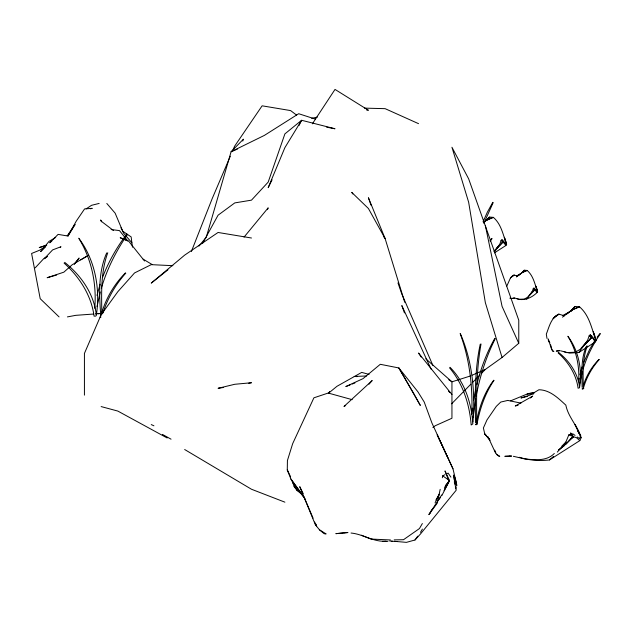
<?xml version="1.0" encoding="UTF-8"?>
<svg xmlns="http://www.w3.org/2000/svg" width="632" height="632" viewBox="0 0 632 632"><rect width="100%" height="100%" fill="white"/><g stroke="black" fill="none" stroke-linecap="round" stroke-linejoin="round"><path stroke-width="0.95" d="M471.796 413.81C472.776 386.666 469.631 359.071 460.112 333.514M456.209 486.774L456.114 490.321L420.422 534.048L414.987 539.989L406.447 542.359L394.526 541.34M578.659 381.736C579.678 365.968 576.258 349.741 567.844 336.264M472.965 421.907C475.343 392.195 472.412 361.441 460.452 333.901M107.764 252.776C100.559 272.345 101.555 293.754 101.823 314.27M587.207 345.981C582.293 359.411 583.075 374.105 583.289 388.167L583.81 388.467L582.586 389.17L582.064 388.87L583.289 388.167M94.753 308.321C96.783 284.068 91.64 258.962 78.708 238.201M471.748 414.402L472.467 408.114M473.099 417.428L475.651 398.792M96.562 313.512C100.204 287.631 94.847 259.973 79.174 238.746M579.742 386.468C582.175 369.214 578.596 350.776 568.152 336.627M578.604 381.625L579.196 378.22M97.075 306.544L100.259 291.96M473.676 400.009L475.548 390.142M579.828 383.379L582.364 371.49M481.031 344.005C476.275 370.281 476.323 397.141 476.797 423.74L477.358 424.064L476.038 424.83L475.477 424.507L476.797 423.74M440.18 489.35L437.241 503.151L428.836 514.622L441.728 494.943M442.337 477.776L442.692 475.841L445.023 474.672M476.473 421.876C479.317 407.048 484.436 392.275 493.734 380.211M476.149 396.138C479.933 376.253 486.127 356.756 495.275 338.673M477.168 423.148C480.13 408.059 485.265 393.136 494.011 380.377M480.265 344.124C474.608 369.91 475.098 396.572 475.548 422.816M476.804 384.817C480.755 368.654 486.569 352.877 494.785 338.389M96.988 295.413L100.148 284.179M579.931 374.776L582.135 366.916M101.491 313.67C105.892 298.383 114.21 284.226 125.405 272.921M101.325 288.271C107.013 269.027 116.098 250.857 127.545 234.409M583.139 368.898C586.946 356.345 592.919 344.487 600.4 333.736M102.977 313.038C107.59 298.312 115.482 284.621 125.792 273.15M583.636 387.4C586.662 377.107 592.058 367.532 599.231 359.561M242.783 141.047L243.399 139.19L231.091 151.727L206.316 237.134L198.954 246.101M505.094 240.673L506.516 243.225L505.726 243.984L502.811 240.286L501.073 240.508L499.083 246.275L496.61 248.51L503.096 242.001L501.84 239.56L502.859 242.056L499.786 245.508M536.41 288.792L537.524 290.799L536.9 291.399L534.609 288.484L533.242 288.658L531.67 293.209L529.727 294.962L534.838 289.835L533.842 287.916L534.648 289.883L532.223 292.6M594.198 335.955L595.968 339.139L594.981 340.095L591.339 335.466L589.166 335.742L586.686 342.955L583.589 345.743L591.702 337.607L590.13 334.557L591.394 337.685L587.555 341.999M583.589 384.683C586.686 375.234 591.955 366.473 598.97 359.411M506.825 286.043L510.49 277.882L512.228 276.184L514.172 275.046L517.624 276.121M483.82 223.357L493.197 202.595M191.377 251.512L212.194 198.622L230.309 156.238M267.462 209.658L268.189 207.825L244.055 237.111M575.049 435.409L572.845 433.821L568.847 434.856L564.368 445.615L558.569 450.071L565.98 444.059L573.579 436.783L576.423 437.668L579.828 440.607L581.092 437.763C577.822 426.047 568.176 417.136 565.845 405.144C558.174 398.12 549.998 389.944 538.93 389.747L529.987 395.126L520.958 397.97L527.625 396.351M102.471 277.598C108.428 261.988 116.691 247.27 126.866 234.014M583.684 362.523L589.585 349.536L594.451 341.256M483.046 221.832L487.24 212.415L492.747 202.335M232.623 150.827L234.543 146.316L262.122 105.82L290.609 110.584L296.542 115.071M439.43 499.169L440.196 497.479M444.391 488.188L445.536 485.653L448.957 481.213L444.991 470.919L449.542 480.573L441.815 495.622M422.421 529.071L420.478 532.341M430.005 513.366L431.696 509.874M435.061 502.898L439.279 494.169L435.898 500.046M272.092 179.804L268.189 187.68L284.89 147.635L301.598 120.278L335.007 128.762L326.657 127.182M298.991 125.531L301.598 120.278L284.89 133.897L268.189 182.095L251.481 200.154L234.772 202.904L218.072 215.204L202.54 243.423M106.697 252.942C97.976 272.526 99.256 295.484 100.82 316.221M586.504 346.091C580.579 358.858 582.033 373.615 582.135 387.313M444.027 490.716L449.542 480.573L442.692 475.841M422.358 523.525L419.451 528.557L403.508 539.712L394.178 539.886M494.429 252.871L505.956 245.469L506.619 244.363C503.001 234.883 501.429 224.328 493.363 217.376L489.666 217.084L484.744 221.816M515.222 298.146C523.012 301.654 531.093 298.32 537.082 292.569L537.603 291.7C534.759 284.234 533.519 275.923 527.167 270.449L524.26 270.22L521.503 273.229L518.698 275.007L520.444 274.399M567.931 313.433L566.09 314.065L570.538 311.252L574.915 306.465L579.528 306.836C589.64 315.55 591.552 328.68 596.095 340.561L595.273 341.952L578.801 352.522L569.543 353.114L560.568 350.8M72.988 227.923L67.893 236.194L76.251 221.137L84.601 208.908L92.24 208.331L90.384 208.781M74.007 226.272L75.018 224.613M312.374 123.84L335.007 89.412L368.417 110.245L366.56 109.976M67.174 235.886L74.971 224.597M490.298 241.124L492.028 238.651M494.469 251.915L499.786 244.371L493.932 251.338M414.987 539.989L417.728 536.165M597.129 337.291L599.95 333.475M487.967 219.312L489.666 217.084L484.049 222.338M522.625 272.36L524.26 270.22L522.103 272.621L516.423 276.958M571.012 311.576L574.915 306.465L571.494 310.28L562.472 317.161M74.339 264.176L79.119 258.046L74.418 263.931M489.958 240.816L491.767 238.501M445.536 485.653L449.542 480.573M526.709 299.228L532.231 291.708L527.617 297.198L524.473 299.062L518.88 299.276L517.134 298.581M578.801 352.522L587.562 340.577L580.239 349.291L576.084 351.755M328.316 393.38L337.006 386.271L361.702 372.398L369.08 374.397M565.98 444.059L570.538 438.766L573.042 437.036L570.601 432.928L573.579 436.783L570.538 438.766M369.001 384.217L372.193 380.527L343.99 406.471L345.68 405.539M557.29 452.101L565.972 442.084L561.856 446.105M60.253 247.507L60.972 246.725L52.614 249.909L44.256 258.733L47.313 256.6M35.187 267.857L43.537 258.867L47.337 256.379M451.603 403.816L470.887 384.153M472.27 382.755L479.846 375.029M481.221 373.623L485.352 369.412L502.061 357.483L518.769 343.271L518.769 320.219L468.652 178.84L451.943 147.248L468.652 202.248L485.352 302.657L502.061 357.483M554.319 453.476C546.569 461.439 534.846 459.851 524.797 458.943L513.366 456.296M45.536 246.946L40.669 251.583L49.027 241.377L55.711 237.45M519.338 457.292C528.992 460.341 539.499 461.147 549.492 459.938L553.569 456.399M530.453 398.002L532.689 396.106L515.285 406.005L518.106 405.231M51.832 241.076L49.746 242.807L58.105 234.377L66.455 235.791L68.311 235.428M167.954 269.817L151.245 283.112L184.662 255.131L218.072 232.473L251.481 238.011M432.857 427.422L435.243 425.739L451.943 418.242L451.943 381.815L425.794 358.794M46.033 245.872L39.958 250.075L31.6 253.472L40.203 298.691L59.068 316.909M86.181 208.844L91.529 205.313L99.169 203.425M549.492 459.938L579.828 440.607M501.769 242.838L503.096 242.001L505.956 245.469M533.787 290.499L534.838 289.835L537.082 292.569M590.035 338.657L591.702 337.607L593.274 338.752L594.53 340.956M510.68 400.814L527.128 394.044L532.618 392.488L534.419 392.899M80.667 259.878L87.35 255.968M516.81 275.805L520.808 273.648M562.662 315.573L569.44 311.916M88.188 255.478L72.19 264.761L63.84 272.179L47.123 277.725L56.619 275.038M446.571 473.897L448.127 473.115L450.9 477.128M470.406 375.985L451.943 381.815L448.76 379.729M472.167 375.211L485.352 369.412M237.427 149.057L231.091 151.727L264.381 135.398L298.667 113.713L315.558 119.156M350.381 384.754L345.83 386.563L363.013 378.647L380.282 364.301L398.863 367.958L417.878 391.753L424.214 402.023L431.909 422.966L452.978 468.818L456.92 485.479M352.198 384.035L354.931 382.945M46.665 245.074L39.239 247.586L46.673 245.208M311.71 118.326L317.335 117.118M67.419 316.901L75.777 315.336L93.418 314.049M248.7 383.245L251.481 382.739L234.772 384.28L218.072 388.301L223.641 387.456M95.377 313.907L99.303 313.614M98.079 313.685L100.046 313.543M575.254 352.245L566.367 352.585L563.61 351.487M351.037 533.029C363.108 534.127 373.71 542.232 386.041 541.189M366.505 375.977L354.197 376.467L357.072 376.617M390.45 539.957L370.921 539.057L361.314 535.217M382.439 541.379L387.961 541.371M527.128 394.044L533.503 394.044M364.49 108.127L385.125 108.665L418.534 123.659M172.868 265.685L151.245 264.65L134.545 272.937L117.836 291.692L101.136 314.752L84.427 353.414L84.427 395.142M391.429 541.245L397.449 541.537M389.636 541.008L392.567 541.205M111.106 229.558L119.464 230.593L127.822 240.99L120.183 237.711L128.533 241.005L144.53 261M520.926 403.105L507.757 400.427L500.742 402.063L496.302 406.352L486.98 419.932L483.393 427.975L484.752 433.939L490.116 440.243M101.136 406.581L117.836 411.077L167.172 437.984M352.198 399.669L328.198 393.041L313.899 397.82L292.663 443.68L287.426 460.515L287.276 469.892L287.852 471.669M564.376 315.834L558.901 314.128C551.057 317.588 549.168 326.918 546.317 334.13L546.98 338.436M284.89 502.171L251.481 489.247L184.662 449.518M568.847 434.856L573.579 436.783M151.245 424.586L153.931 425.802M162.416 434.405L171.043 439.177M100.046 317.114L100.828 317.564M143.101 259.152L152.17 264.555M496.799 454.534L499.722 456.28L498.727 456.154L496.799 454.534L495.267 452.433L488.173 437.115M549.832 342.544L548.592 340.553M319.476 529.829L326.128 533.929L324.137 533.7L319.476 529.829L315.368 524.758L299.742 486.672L303.242 493.663M577.245 437.004L579.449 438.592L580.761 435.622L577.727 431.206M293.935 486.332L297.269 490.693L301.409 493.703L303.613 496.531M501.073 240.508L503.096 242.001M533.242 288.658L534.838 289.835M589.166 335.742L591.702 337.607M113.428 230.483L102.036 221.84L100.599 219.999L101.436 221.777M558.514 352.38C569.44 361.077 578.169 373.552 579.615 387.724L578.082 388.222C576.289 374.397 568.302 362.049 558.096 352.853M64.709 262.375C81.101 275.418 94.208 294.141 96.372 315.392L95.748 316.103L94.065 316.134C91.379 295.405 79.395 276.887 64.085 263.086M448.467 391.105L449.858 392.472M486.024 435.251L484.752 433.939L489.089 438.995M450.031 367.31C464.844 382.163 471.575 403.319 472.831 423.874L471.172 424.973C469.56 404.48 463.043 383.766 449.589 367.911M487.556 437.154L489.413 439.145M549.595 342.449L548.513 341.209L548.118 338.807M132.475 247.215L131.875 242.767L123.517 233.074L115.158 213.189L106.808 203.465M451.943 394.51L418.534 353.035L421.228 357.088M303.534 496.238L290.941 479.103L287.276 469.892L290.602 476.828M352.861 193.961L351.716 192.365L368.417 208.497L385.125 238.604L404.717 302.278M383.395 236.21L385.125 238.604L368.417 197.737L370.992 205.147M578.659 432.454L579.757 433.994M305.643 499.896L290.941 479.103L297.269 490.693M454.226 481.94L456.446 485.147L455.277 477.887M487.778 436.767L488.907 438.569M505.418 241.274L506.192 242.641M120.941 227.789L122.798 231.241L131.156 236.921L131.875 242.767M578.888 432.043L574.986 424.412L581.092 437.763M314.586 522.008L316.616 526.006L315.431 523.399M293.935 483.757L296.021 488.094M447.835 457.781L437.194 434.824L452.978 468.818M431.111 369.199L401.826 305.564L404.448 312.911M518.769 343.271L502.061 306.37L485.352 225.482M292.695 482.761L294.694 487.209L303.952 496.792L313.077 518.161M432.881 365.446L401.826 294.038L397.97 282.923M455.19 480.699L456.296 483.235M594.925 336.145L593.227 331.674L596.095 340.561M536.868 288.911L535.802 286.099L537.603 291.7M505.679 240.824L504.32 237.253L506.619 244.363M494.745 450.134L495.78 452.954M548.457 339.692L551.76 349.765M551.728 349.133L551.989 350.017L551.586 348.43M550.622 344.859L551.349 347.537M455.609 487.635L453.65 475.043L454.977 484.199M455.38 486.94L455.64 488.773M329.596 391.887L328.427 393.436L329.596 391.887M512.046 276.374L510.49 277.882L514.172 275.046L512.046 276.374M555.536 316.237L553.063 318.631L558.901 314.128L555.536 316.237M490.716 218.293L486.932 220.133L493.363 217.376L490.716 218.293M525.081 271.168L522.103 272.621L527.167 270.449L525.081 271.168M576.226 307.974L571.494 310.28L579.528 306.836L576.226 307.974M514.077 298.107L512.513 298.328L514.669 298.067L514.077 298.107M558.751 350.728L556.271 351.092L559.683 350.673L558.751 350.728M344.78 532.776L335.853 533.661L347.956 532.539L344.78 532.776M510.925 298.549L510.079 298.122L510.925 298.549M553.751 351.439L552.408 350.768L553.751 351.439M509.787 456.107L504.842 456.328L511.62 456.059L509.787 456.107M413.62 393.294L398.863 367.958L420.32 405.42L413.62 393.294"/></g></svg>
